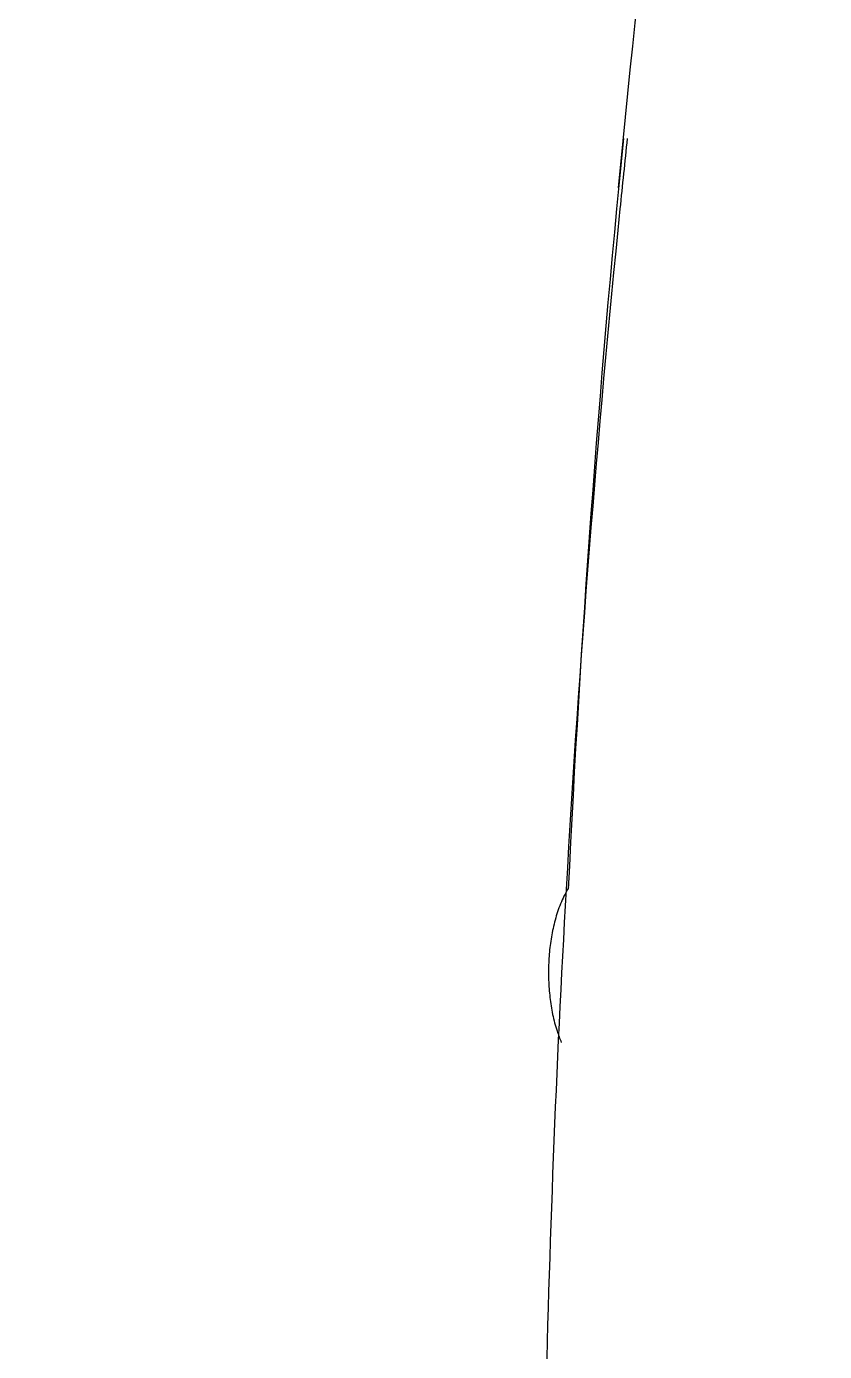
# Model space of a CAD drawing. Header units: millimetres. Extents: x 863 to 5283, y 810 to 2397.
# Drawn here: x 3099.743 to 3100.665, y 1269.281 to 1270.812 of the extents above; entities that cross this region are included whole.
import ezdxf

# ---------------------------------------------------------------- set-up
doc = ezdxf.new("R2010")
doc.units = ezdxf.units.MM
doc.layers.add('Wbudowane', color=175, linetype='Continuous')

# ---------------------------------------------------------------- blocks, each defined once
blk = doc.blocks.new('Z$W@#9123')
for centre, radius, start, end in [((18.8279, 49.0773), 11.004, 260.16358, 264.72772), ((19.6302, 55.7469), 17.7157, 263.93876, 264.20332), ((19.425, 54.8875), 16.8443, 264.32635, 267.28543), ((19.6302, 55.7469), 17.7157, 264.20332, 266.75382), ((19.6302, 55.7469), 17.7157, 266.75382, 268.75887)]:
    blk.add_arc(centre, radius, start, end)
blk.add_open_spline([(18.6257, 38.0622), (18.6288, 38.0604), (18.6375, 38.0556), (18.6529, 38.0495), (18.6721, 38.0443), (18.6919, 38.0409), (18.712, 38.0392), (18.7322, 38.0391), (18.7523, 38.0407), (18.7721, 38.0438), (18.7894, 38.0484), (18.7998, 38.0522), (18.8041, 38.054)], degree=3, knots=[0, 0, 0, 0, 0.062573, 0.176057, 0.286276, 0.392713, 0.496834, 0.600146, 0.704038, 0.809999, 0.919644, 1, 1, 1, 1])
blk = doc.blocks.new('Z$W@#8064')
for radius, start, end in [(70.8095, 251.130732, 289.039506), (74.8095, 247.274217, 292.891109)]:
    blk.add_arc((34.9005, 84.3318, 3.9752), radius, start, end)

msp = doc.modelspace()

# ---------------------------------------------------------------- block references
at = {"layer": 'Wbudowane'}
for name, p, rotation in [('Z$W@#8064', (3115.2098, 1238.5172), 90), ('Z$W@#9123', (3062.3072, 1288.4422), -90.00000000000001)]:
    msp.add_blockref(name, p, dxfattribs=dict(at, rotation=rotation))

doc.saveas('drawing.dxf')
